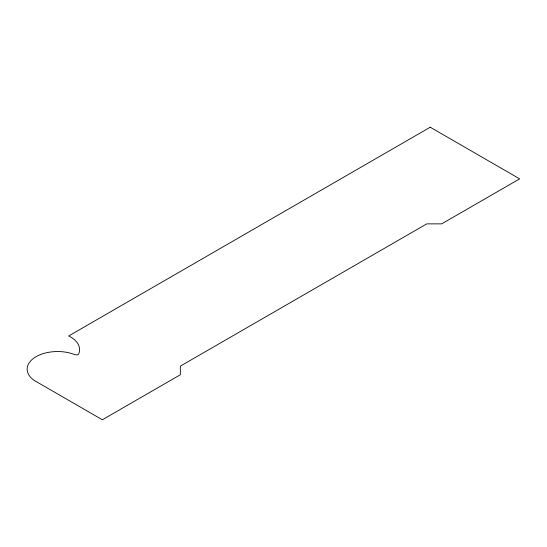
<?xml version="1.0" encoding="UTF-8"?>
<svg xmlns="http://www.w3.org/2000/svg" width="547" height="547" viewBox="0 0 547 547"><rect width="100%" height="100%" fill="white"/><g stroke="black" fill="none" stroke-linecap="round" stroke-linejoin="round"><path stroke-width="0.82" d="M430.229 127.225L68.724 335.947A31.2 18.01 0 0 1 78.563 354.169A2.072 1.197 0 0 1 75.452 354.709L73.469 354.107A30.475 17.593 0 0 0 32.936 358.805A30.475 17.593 0 0 0 37.818 382.503L102.364 419.775L180.332 374.757L180.332 366.148L426.776 223.867L441.682 223.867L519.65 178.855L430.229 127.225"/></g></svg>
